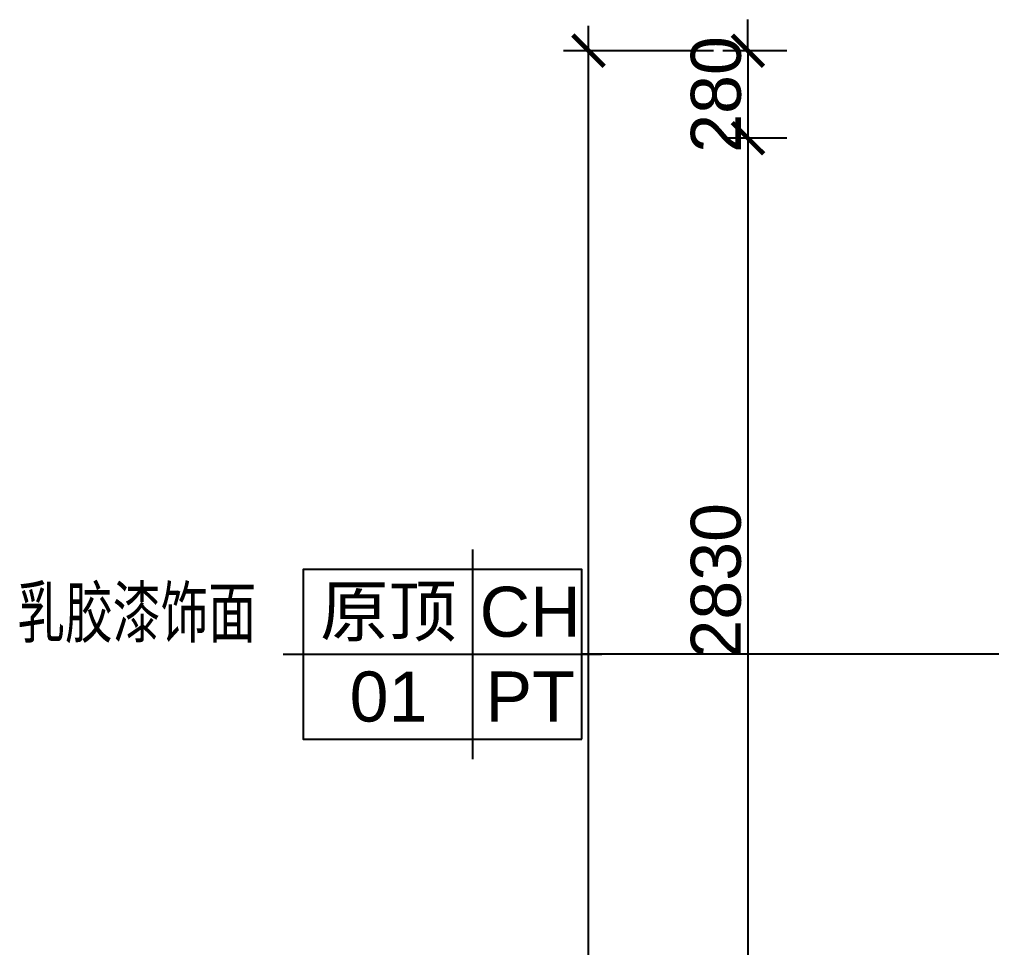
# Model space of a CAD drawing. Header units: millimetres. Extents: x 148889 to 229003, y -70503 to 111106.
# Drawn here: x 200675 to 203782, y 62940 to 65907 of the extents above; entities that cross this region are included whole.
import ezdxf
from ezdxf.enums import TextEntityAlignment as Align

# ---------------------------------------------------------------- set-up
doc = ezdxf.new("R2010")
doc.units = ezdxf.units.MM
doc.header["$PDMODE"] = 3
doc.layers.add('C-天花标高', color=1, linetype='Continuous')
doc.layers.add('P-外部尺寸', color=44, linetype='Continuous')
doc.styles.add('Arial', font='arial.ttf')
doc.styles.add('hb', font='hbsmall.shx', dxfattribs={"width": 0.7})
doc.styles.add('ROMANS', font='ROMANS.shx', dxfattribs={"bigfont": 'BIGFONT.shx'})
doc.styles.add('st', font='SimSun.ttf', dxfattribs={"width": 0.7})
doc.dimstyles.new('1比80', dxfattribs={"dimscale": 80, "dimtxt": 2, "dimasz": 1.25, "dimexe": 1, "dimexo": 1, "dimgap": 0.25, "dimtad": 1, "dimdec": 0, "dimrnd": 0.005, "dimzin": 0, "dimdsep": 46, "dimtxsty": 'Arial', "dimblk": 'ARCHTICK', "dimcen": 0.125, "dimdle": 1, "dimclrd": 44, "dimclre": 44, "dimclrt": 50, "dimadec": 0, "dimazin": 0, "dimtfac": 1, "dimtdec": 0, "dimtix": 1, "dimtmove": 2, "dimatfit": 3, "dimldrblk": 'DOT', "dimfxl": 5, "dimfxlon": 1, "dimtvp": 1, "dimtolj": 1, "dimtzin": 0, "dimarcsym": 0})
doc.dimstyles.new('出图比例1：50', dxfattribs={"dimscale": 50, "dimtxt": 2.5, "dimasz": 2, "dimexe": 2, "dimexo": 2, "dimgap": 1, "dimtad": 1, "dimdec": 0, "dimrnd": 5, "dimzin": 0, "dimdsep": 46, "dimtxsty": 'ROMANS', "dimblk1": 'ZHL_XS', "dimblk2": 'ZHL_XS', "dimsah": 1, "dimcen": 0.09, "dimclrd": 256, "dimclre": 256, "dimclrt": 41, "dimadec": 0, "dimazin": 0, "dimtfac": 1, "dimtdec": 4, "dimtix": 1, "dimtmove": 2, "dimatfit": 3, "dimldrblk": 'ZHL_JT', "dimfxl": 1, "dimtolj": 1, "dimtzin": 0, "dimarcsym": 0})

# ---------------------------------------------------------------- blocks, each defined once
blk = doc.blocks.new('RC-')
for p, q in [((-1.514, -5.238), (-1.514, 5.238)), ((7.962, 0), (-7.962, 0))]:
    blk.add_line(p, q)
blk.add_lwpolyline([(-6.962, -4.238), (-6.962, 4.238), (6.962, 4.238), (6.962, -4.238)], close=True)
at = {"width": 0.7, "flags": 4}
for tag, height, style, p in [('NUM7', 2.5, 'st', (-7.997, 0.845)), ('NUM8', 2, 'hb', (-7.997, -3.393))]:
    blk.add_attdef(tag, text='', height=height, dxfattribs=dict(at, style=style)).set_placement(p, align=Align.RIGHT)
for tag, height, style, p in [('NUM1', 2, 'hb', (-4.375, 2.127)), ('NUM2', 2, 'hb', (2.697, 2.127)), ('NUM3', 2, 'hb', (-4.375, -2.111)), ('NUM4', 2, 'hb', (2.697, -2.111)), ('NUM9', 2, 'hb', (0, -6.661)), ('NUM10', 2.5, 'st', (0, -10.886))]:
    blk.add_attdef(tag, text='', height=height, dxfattribs=dict(at, style=style)).set_placement(p, align=Align.MIDDLE)
for tag, p, height, style in [('NUM5', (7.544, 0.845), 2.5, 'st'), ('NUM6', (7.544, -3.393), 2, 'hb')]:
    blk.add_attdef(tag, p, '', height=height, dxfattribs=dict(at, style=style))
blk = doc.blocks.new('ZHL_JT')
blk.add_line((-0.221, 0), (-1, 0))
blk.add_lwpolyline([(-0.221, 0), (-0.861, -0.689), (-0.654, -0.862), (0, 0), (-0.654, 0.862), (-0.861, 0.689)], close=True)
for points in [[(-0.861, 0.689), (-0.654, 0.862), (-0.221, 0), (0, 0)], [(-0.861, -0.689), (-0.654, -0.862), (-0.221, 0), (0, 0)]]:
    blk.add_solid(points)
blk = doc.blocks.new('ZHL_XS')
blk.add_line((-1, 0), (0, 0))
at = {"const_width": 0.2}
blk.add_lwpolyline([(-0.6, -0.6), (0.6, 0.6)], dxfattribs=at)
blk = doc.blocks.new('_ArchTick')
at = {"color": 0, "linetype": 'ByBlock', "const_width": 0.15}
blk.add_lwpolyline([(-0.5, -0.5), (0.5, 0.5)], dxfattribs=at)
blk = doc.blocks.new('*D791')
at = {"layer": 'Defpoints', "color": 0}
for p in [(203208, 65807.5), (203003.5, 65527.5), (203208, 65527.5)]:
    blk.add_point(p, dxfattribs=at)
at = {"layer": 'P-外部尺寸', "color": 44, "lineweight": -2}
for p, q in [((203003.5, 65807.5), (203003.5, 65907.5)), ((203128, 65807.5), (202923.5, 65807.5)), ((203003.5, 65807.5), (203003.5, 65527.5)), ((203128, 65527.5), (202923.5, 65527.5)), ((203003.5, 65527.5), (203003.5, 65427.5))]:
    blk.add_line(p, q, dxfattribs=at)
at = {"layer": 'P-外部尺寸', "color": 44, "lineweight": -2, "xscale": 100, "yscale": 100, "zscale": 100}
for p, rotation in [((203003.5, 65807.5), 270), ((203003.5, 65527.5), 90)]:
    blk.add_blockref('_ArchTick', p, dxfattribs=dict(at, rotation=rotation))
at = {"layer": 'P-外部尺寸', "color": 50, "insert": (202901.9, 65667.5), "char_height": 160, "attachment_point": 5, "rotation": 90, "style": 'Arial'}
blk.add_mtext('\\A1;280', dxfattribs=at)
blk = doc.blocks.new('_Dot')
at = {"color": 0, "linetype": 'ByBlock', "lineweight": -2}
blk.add_line((-0.5, 0), (-1, 0), dxfattribs=at)
at = {"color": 0, "linetype": 'ByBlock', "const_width": 0.5}
blk.add_lwpolyline([(-0.25, 0, 1), (0.25, 0, 1)], format="xyb", close=True, dxfattribs=at)
blk = doc.blocks.new('*D792')
at = {"layer": 'Defpoints', "color": 0}
for p in [(203208, 65527.5), (203003.5, 62697.5), (204091.2, 62697.5)]:
    blk.add_point(p, dxfattribs=at)
at = {"layer": 'P-外部尺寸', "color": 44, "lineweight": -2}
for p, q in [((203003.5, 65607.5), (203003.5, 62617.5)), ((203128, 65527.5), (202923.5, 65527.5)), ((203403.5, 62697.5), (202923.5, 62697.5))]:
    blk.add_line(p, q, dxfattribs=at)
at = {"layer": 'P-外部尺寸', "color": 44, "lineweight": -2, "xscale": 100, "yscale": 100, "zscale": 100}
for p, rotation in [((203003.5, 65527.5), 90), ((203003.5, 62697.5), 270)]:
    blk.add_blockref('_ArchTick', p, dxfattribs=dict(at, rotation=rotation))
at = {"layer": 'P-外部尺寸', "color": 50, "insert": (202901.8, 64112.5), "char_height": 160, "attachment_point": 5, "rotation": 90, "style": 'Arial'}
blk.add_mtext('\\A1;2830', dxfattribs=at)
blk = doc.blocks.new('*D797')
at = {"layer": 'Defpoints', "color": 0}
for p in [(202493.7, 65807.5), (203003.5, 65807.5), (203003.5, 57012.5)]:
    blk.add_point(p, dxfattribs=at)
at = {"layer": 'P-外部尺寸', "color": 44, "lineweight": -2}
for p, q in [((202493.7, 56932.5), (202493.7, 65887.5)), ((202893.7, 65807.5), (202413.7, 65807.5)), ((202893.7, 57012.5), (202413.7, 57012.5))]:
    blk.add_line(p, q, dxfattribs=at)
at = {"layer": 'P-外部尺寸', "color": 44, "lineweight": -2, "xscale": 100, "yscale": 100, "zscale": 100}
for p, rotation in [((202493.7, 65807.5), 90), ((202493.7, 57012.5), 270)]:
    blk.add_blockref('_ArchTick', p, dxfattribs=dict(at, rotation=rotation))
at = {"layer": 'P-外部尺寸', "color": 50, "insert": (202392, 61410), "char_height": 160, "attachment_point": 5, "rotation": 90, "style": 'Arial'}
blk.add_mtext('\\A1;8795', dxfattribs=at)

msp = doc.modelspace()

# ---------------------------------------------------------------- block references
at = {"layer": 'C-天花标高'}
ref = msp.add_blockref('RC-', (202027.1, 63877.6), dxfattribs=dict(at, xscale=-64, yscale=64, zscale=64))
ref.add_attrib('NUM1', 'CH', dxfattribs={"layer": '0', "color": 50, "height": 160, "style": 'Arial', "flags": 4}).set_placement((202307.1, 64013.7), align=Align.MIDDLE)
ref.add_attrib('NUM2', '原顶', dxfattribs={"layer": '0', "color": 50, "height": 160, "style": 'Arial'}).set_placement((201854.5, 64013.7), align=Align.MIDDLE)
ref.add_attrib('NUM3', 'PT', dxfattribs={"layer": '0', "color": 50, "height": 160, "style": 'Arial'}).set_placement((202307.1, 63742.5), align=Align.MIDDLE)
ref.add_attrib('NUM4', '01', dxfattribs={"layer": '0', "color": 50, "height": 160, "style": 'Arial'}).set_placement((201854.5, 63742.5), align=Align.MIDDLE)
ref.add_attrib('NUM5', '乳胶漆饰面', (200667.6, 63931.7), dxfattribs={"layer": '0', "color": 50, "height": 160, "style": 'st', "width": 0.7})

# ---------------------------------------------------------------- dimensions: what is measured, and where the dimension line sits
at = {"layer": 'P-外部尺寸'}
for base, p1, p2, picture, middle in [((202493.7, 65807.5), (203003.5, 57012.5), (203003.5, 65807.5), '*D797', (202392, 61410)), ((203003.5, 65527.5), (203208, 65807.5), (203208, 65527.5), '*D791', (202901.9, 65667.5)), ((203003.5, 62697.5), (203208, 65527.5), (204091.2, 62697.5), '*D792', (202901.8, 64112.5))]:
    dim = msp.add_linear_dim(base=base, p1=p1, p2=p2, angle=90, dimstyle='1比80', dxfattribs=at)
    dim.commit()
    dim.dimension.update_dxf_attribs({"geometry": picture, "text_midpoint": middle})

# ---------------------------------------------------------------- leaders
at = {"layer": 'C-天花标高'}
msp.add_leader([(204980.7, 63877.6), (202472.7, 63877.6)], dimstyle='出图比例1：50', override={"dimtad": 0}, dxfattribs=at)

doc.saveas('drawing.dxf')
